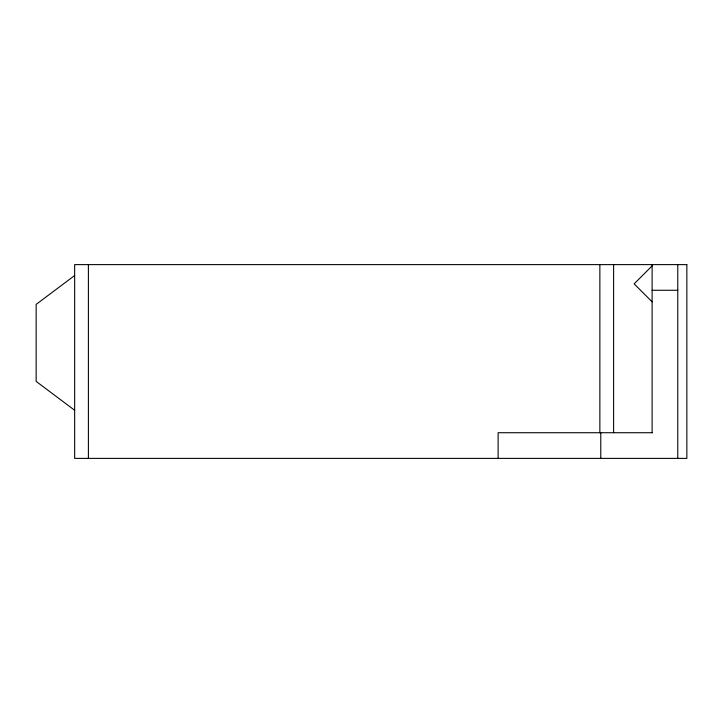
<?xml version="1.0" encoding="UTF-8"?>
<svg xmlns="http://www.w3.org/2000/svg" width="723" height="723" viewBox="0 0 723 723"><rect width="100%" height="100%" fill="white"/><g stroke="black" fill="none" stroke-linecap="round" stroke-linejoin="round"><path stroke-width="1.08" d="M652.11 265.901L634.143 283.859L652.11 301.825M74.65 275.526L36.15 304.392L36.15 381.392L74.65 410.266M652.11 290.275L677.776 290.275M652.48 432.725L498.12 432.725L498.12 458.382M677.776 264.618L677.776 458.382M652.11 264.618L652.11 432.725M613.61 264.618L613.61 432.725M600.777 432.725L600.777 458.382M599.864 264.618L599.864 432.725M88.396 264.618L88.396 458.382M686.85 264.618L74.65 264.618L74.65 458.382L686.85 458.382L686.85 264.618"/></g></svg>
